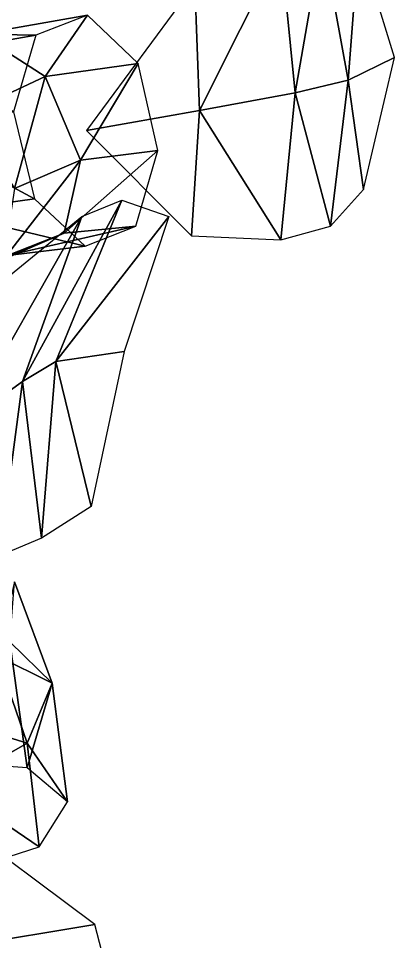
# Model space of a CAD drawing. Extents: x -6.8 to 6.8, y -29 to 29.
# Drawn here: x -1.954 to -1.157, y -19.776 to -17.817 of the extents above; entities that cross this region are included whole.
import ezdxf

# ---------------------------------------------------------------- set-up
doc = ezdxf.new("R2010")
doc.units = 0

msp = doc.modelspace()

# ---------------------------------------------------------------- linework, layer by layer
at = {"layer": 'flower_stems1', "color": 3}
for points in [[(-2.03747, -17.85015, 7.51257), (-1.80743, -17.81018, 7.69256), (-1.91741, -17.85266, 7.84252)], [(-1.89746, -17.94018, 7.42004), (-1.80743, -17.81018, 7.69256), (-2.03747, -17.85015, 7.51257)], [(-1.89746, -17.94018, 7.42004), (-1.69995, -17.91265, 7.57006), (-1.80743, -17.81018, 7.69256)], [(-2.03747, -17.85015, 7.51257), (-1.91741, -17.85266, 7.84252), (-2.15997, -17.8952, 7.65258)], [(-2.15997, -17.8952, 7.65258), (-1.91741, -17.85266, 7.84252), (-1.96496, -18.01519, 7.93505)], [(-2.06243, -18.01721, 7.24755), (-1.89746, -17.94018, 7.42004), (-2.03747, -17.85015, 7.51257)], [(-1.82244, -18.11767, 7.42755), (-1.69995, -17.91265, 7.57006), (-1.89746, -17.94018, 7.42004)], [(-1.82244, -18.11767, 7.42755), (-1.65844, -18.09765, 7.55004), (-1.69995, -17.91265, 7.57006)], [(-1.96246, -18.17767, 7.28753), (-1.89746, -17.94018, 7.42004), (-2.06243, -18.01721, 7.24755)], [(-1.96246, -18.17767, 7.28753), (-1.82244, -18.11767, 7.42755), (-1.89746, -17.94018, 7.42004)], [(-2.19396, -18.05267, 7.75506), (-1.96496, -18.01519, 7.93505), (-1.91992, -18.20019, 7.91253)], [(-2.19396, -18.05267, 7.75506), (-1.91992, -18.20019, 7.91253), (-2.11743, -18.22766, 7.76257)], [(-1.85742, -18.27294, 7.53002), (-1.65844, -18.09765, 7.55004), (-1.82244, -18.11767, 7.42755)], [(-1.85742, -18.27294, 7.53002), (-1.70495, -18.25769, 7.64007), (-1.65844, -18.09765, 7.55004)], [(-1.98492, -18.32769, 7.40258), (-1.82244, -18.11767, 7.42755), (-1.96246, -18.17767, 7.28753)], [(-1.98492, -18.32769, 7.40258), (-1.85742, -18.27294, 7.53002), (-1.82244, -18.11767, 7.42755)], [(-2.11743, -18.22766, 7.76257), (-1.91992, -18.20019, 7.91253), (-1.81243, -18.30017, 7.79254)], [(-2.11743, -18.22766, 7.76257), (-1.81243, -18.30017, 7.79254), (-1.97747, -18.32019, 7.67004)], [(-1.97747, -18.32019, 7.67004), (-1.70495, -18.25769, 7.64007), (-1.85742, -18.27294, 7.53002)], [(-1.97747, -18.32019, 7.67004), (-1.81243, -18.30017, 7.79254), (-1.70495, -18.25769, 7.64007)], [(-2.11743, -18.38018, 7.53002), (-1.97747, -18.32019, 7.67004), (-1.85742, -18.27294, 7.53002)], [(-2.11743, -18.38018, 7.53002), (-1.85742, -18.27294, 7.53002), (-1.98492, -18.32769, 7.40258)], [(-1.99993, -19.17016, 7.99505), (-1.88244, -19.22766, 8.28002), (-1.96246, -19.01269, 8.09753)], [(-1.96246, -19.01269, 8.09753), (-1.88244, -19.22766, 8.28002), (-1.97247, -19.14019, 8.42504)], [(-1.97247, -19.14019, 8.42504), (-1.93572, -19.40765, 8.57757), (-2.11492, -19.3952, 8.64007)], [(-1.88244, -19.22766, 8.28002), (-1.93572, -19.40765, 8.57757), (-1.97247, -19.14019, 8.42504)], [(-2.14746, -19.28942, 7.98181), (-1.93597, -19.35516, 8.14758), (-1.99993, -19.17016, 7.99505)], [(-1.99993, -19.17016, 7.99505), (-1.93597, -19.35516, 8.14758), (-1.88244, -19.22766, 8.28002)], [(-1.93597, -19.35516, 8.14758), (-1.84997, -19.48016, 8.42504), (-1.88244, -19.22766, 8.28002)], [(-1.88244, -19.22766, 8.28002), (-1.84997, -19.48016, 8.42504), (-1.93572, -19.40765, 8.57757)], [(-2.14746, -19.28942, 7.98181), (-2.09747, -19.44769, 8.10504), (-1.93597, -19.35516, 8.14758)], [(-2.09747, -19.44769, 8.10504), (-1.90997, -19.57519, 8.26757), (-1.93597, -19.35516, 8.14758)], [(-1.93597, -19.35516, 8.14758), (-1.90997, -19.57519, 8.26757), (-1.84997, -19.48016, 8.42504)], [(-2.09747, -19.44769, 8.10504), (-2.07995, -19.63018, 8.20257), (-1.90997, -19.57519, 8.26757)]]:
    msp.add_3dface(points, dxfattribs=at)
at = {"layer": 'flowers0', "color": 1}
for points in [[(-1.36743, -17.97515, 8.15753), (-1.30993, -17.6452, 8.23504), (-1.39746, -17.66766, 8.11755)], [(-1.25494, -17.94769, 8.26507), (-1.30993, -17.6452, 8.23504), (-1.36743, -17.97515, 8.15753)], [(-1.25494, -17.94769, 8.26507), (-1.23242, -17.6527, 8.35504), (-1.30993, -17.6452, 8.23504)], [(-1.15667, -17.9002, 8.43505), (-1.23242, -17.6527, 8.35504), (-1.25494, -17.94769, 8.26507)], [(-1.56994, -18.01269, 7.96154), (-1.39746, -17.66766, 8.11755), (-1.57995, -17.74267, 7.91003)], [(-1.36743, -17.97515, 8.15753), (-1.39746, -17.66766, 8.11755), (-1.56994, -18.01269, 7.96154)], [(-1.56994, -18.01269, 7.96154), (-1.57995, -17.74267, 7.91003), (-1.80993, -18.05517, 7.74255)], [(-1.25494, -17.94769, 8.26507), (-1.22247, -18.18017, 8.47729), (-1.15667, -17.9002, 8.43505)], [(-1.36743, -17.97515, 8.15753), (-1.29241, -18.25769, 8.35253), (-1.25494, -17.94769, 8.26507)], [(-1.25494, -17.94769, 8.26507), (-1.29241, -18.25769, 8.35253), (-1.22247, -18.18017, 8.47729)], [(-1.39746, -18.28668, 8.23254), (-1.36743, -17.97515, 8.15753), (-1.56994, -18.01269, 7.96154)], [(-1.39746, -18.28668, 8.23254), (-1.29241, -18.25769, 8.35253), (-1.36743, -17.97515, 8.15753)], [(-1.80993, -18.05517, 7.74255), (-1.58746, -18.27868, 8.00256), (-1.56994, -18.01269, 7.96154)], [(-1.58746, -18.27868, 8.00256), (-1.39746, -18.28668, 8.23254), (-1.56994, -18.01269, 7.96154)], [(-1.81994, -18.23767, 8.91253), (-1.73492, -18.20269, 9.09252), (-1.94567, -18.5877, 9.07257)], [(-1.94567, -18.5877, 9.07257), (-1.73492, -18.20269, 9.09252), (-1.87493, -18.54516, 9.25506)], [(-1.87493, -18.54516, 9.25506), (-1.73492, -18.20269, 9.09252), (-1.63494, -18.23767, 9.26257)], [(-1.81994, -18.23767, 8.91253), (-1.94567, -18.5877, 9.07257), (-2.06994, -18.67767, 8.75256)], [(-1.99493, -18.38018, 8.61254), (-1.81994, -18.23767, 8.91253), (-2.06994, -18.67767, 8.75256)], [(-1.87493, -18.54516, 9.25506), (-1.63494, -18.23767, 9.26257), (-1.72991, -18.52368, 9.45965)], [(-1.72991, -18.52368, 9.45965), (-1.79992, -18.85266, 9.47503), (-1.87493, -18.54516, 9.25506)], [(-1.87493, -18.54516, 9.25506), (-1.90496, -18.92016, 9.34503), (-1.94567, -18.5877, 9.07257)], [(-1.87493, -18.54516, 9.25506), (-1.79992, -18.85266, 9.47503), (-1.90496, -18.92016, 9.34503)], [(-1.94567, -18.5877, 9.07257), (-1.99493, -18.9577, 9.18505), (-2.06994, -18.67767, 8.75256)], [(-1.94567, -18.5877, 9.07257), (-1.90496, -18.92016, 9.34503), (-1.99493, -18.9577, 9.18505)], [(-2.06494, -19.78546, 8.60003), (-1.79241, -19.74017, 8.61254), (-2.09747, -19.51269, 8.42004)], [(-2.06494, -19.78546, 8.60003), (-1.73742, -19.95019, 8.79754), (-1.79241, -19.74017, 8.61254)]]:
    msp.add_3dface(points, dxfattribs=at)

doc.saveas('drawing.dxf')
